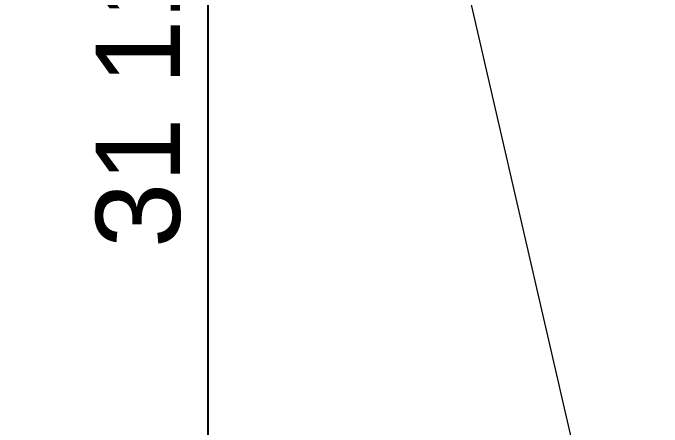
# Model space of a CAD drawing. Header units: inches. Extents: x -6 to 165, y -5 to 126.
# Drawn here: x 125.76 to 138.29, y 102.7 to 110.71 of the extents above; entities that cross this region are included whole.
import ezdxf

# ---------------------------------------------------------------- set-up
doc = ezdxf.new("R2010")
doc.units = ezdxf.units.IN
doc.header["$PDSIZE"] = -1
doc.layers.add('ZANO_R', color=7, linetype='Continuous', lineweight=0)
doc.layers.add('ZANO_W', color=1, linetype='Continuous', lineweight=0)
doc.styles.get("Standard").update_dxf_attribs({"font": 'arial.ttf'})
doc.dimstyles.new('amerykanie', dxfattribs={"dimtxt": 50, "dimasz": 50, "dimexe": 0.5, "dimexo": 0.5, "dimgap": 1, "dimtad": 1, "dimdec": 0, "dimzin": 0, "dimlunit": 5, "dimtxsty": 'Standard', "dimcen": 0.09, "dimclrd": 1, "dimclre": 1, "dimclrt": 1, "dimazin": 0, "dimtfac": 1, "dimtdec": 0, "dimtmove": 0, "dimatfit": 3, "dimfxl": 1, "dimtzin": 0, "dimarcsym": 1})

# ---------------------------------------------------------------- blocks, each defined once
blk = doc.blocks.new('*D362')
at = {"layer": 'Defpoints', "color": 0}
for p in [(132.54, 126.425), (129.522, 94.732), (138.291, 94.732)]:
    blk.add_point(p, dxfattribs=at)
at = {"layer": 'ZANO_W', "color": 1, "lineweight": -2}
for p, q in [((132.04, 126.425), (129.022, 126.425)), ((129.522, 125.425), (129.522, 95.732)), ((137.791, 94.732), (129.022, 94.732))]:
    blk.add_line(p, q, dxfattribs=at)
at = {"layer": 'ZANO_W', "color": 1}
for points in [[(129.689, 125.425), (129.355, 125.425), (129.522, 126.425)], [(129.355, 95.732), (129.689, 95.732), (129.522, 94.732)]]:
    blk.add_solid(points, dxfattribs=at)
at = {"layer": 'ZANO_W', "color": 1, "insert": (128.181, 110.579), "char_height": 1.625, "attachment_point": 5, "rotation": 90}
blk.add_mtext('31 11/16', dxfattribs=at)

msp = doc.modelspace()

# ---------------------------------------------------------------- linework, layer by layer
at = {"layer": 'ZANO_R'}
for q in [(131.56682, 124.10396), (133.52024, 115.61691)]:
    msp.add_line((138.29091, 94.88977), q, dxfattribs=at)

# ---------------------------------------------------------------- dimensions: what is measured, and where the dimension line sits
at = {"layer": 'ZANO_W'}
dim = msp.add_linear_dim(base=(129.52196, 94.73224), p1=(132.53972, 126.42515), p2=(138.29091, 94.73224), angle=90, dimstyle='amerykanie', override={"dimtxt": 1.625, "dimasz": 1, "dimgap": 0.5, "dimdec": 4, "dimaunit": 1, "dimadec": 1, "dimtdec": 4, "dimtmove": 1, "dimfrac": 2}, dxfattribs=at)
dim.commit()
dim.dimension.update_dxf_attribs({"geometry": '*D362', "text_midpoint": (128.1812, 110.57869)})

doc.saveas('drawing.dxf')
